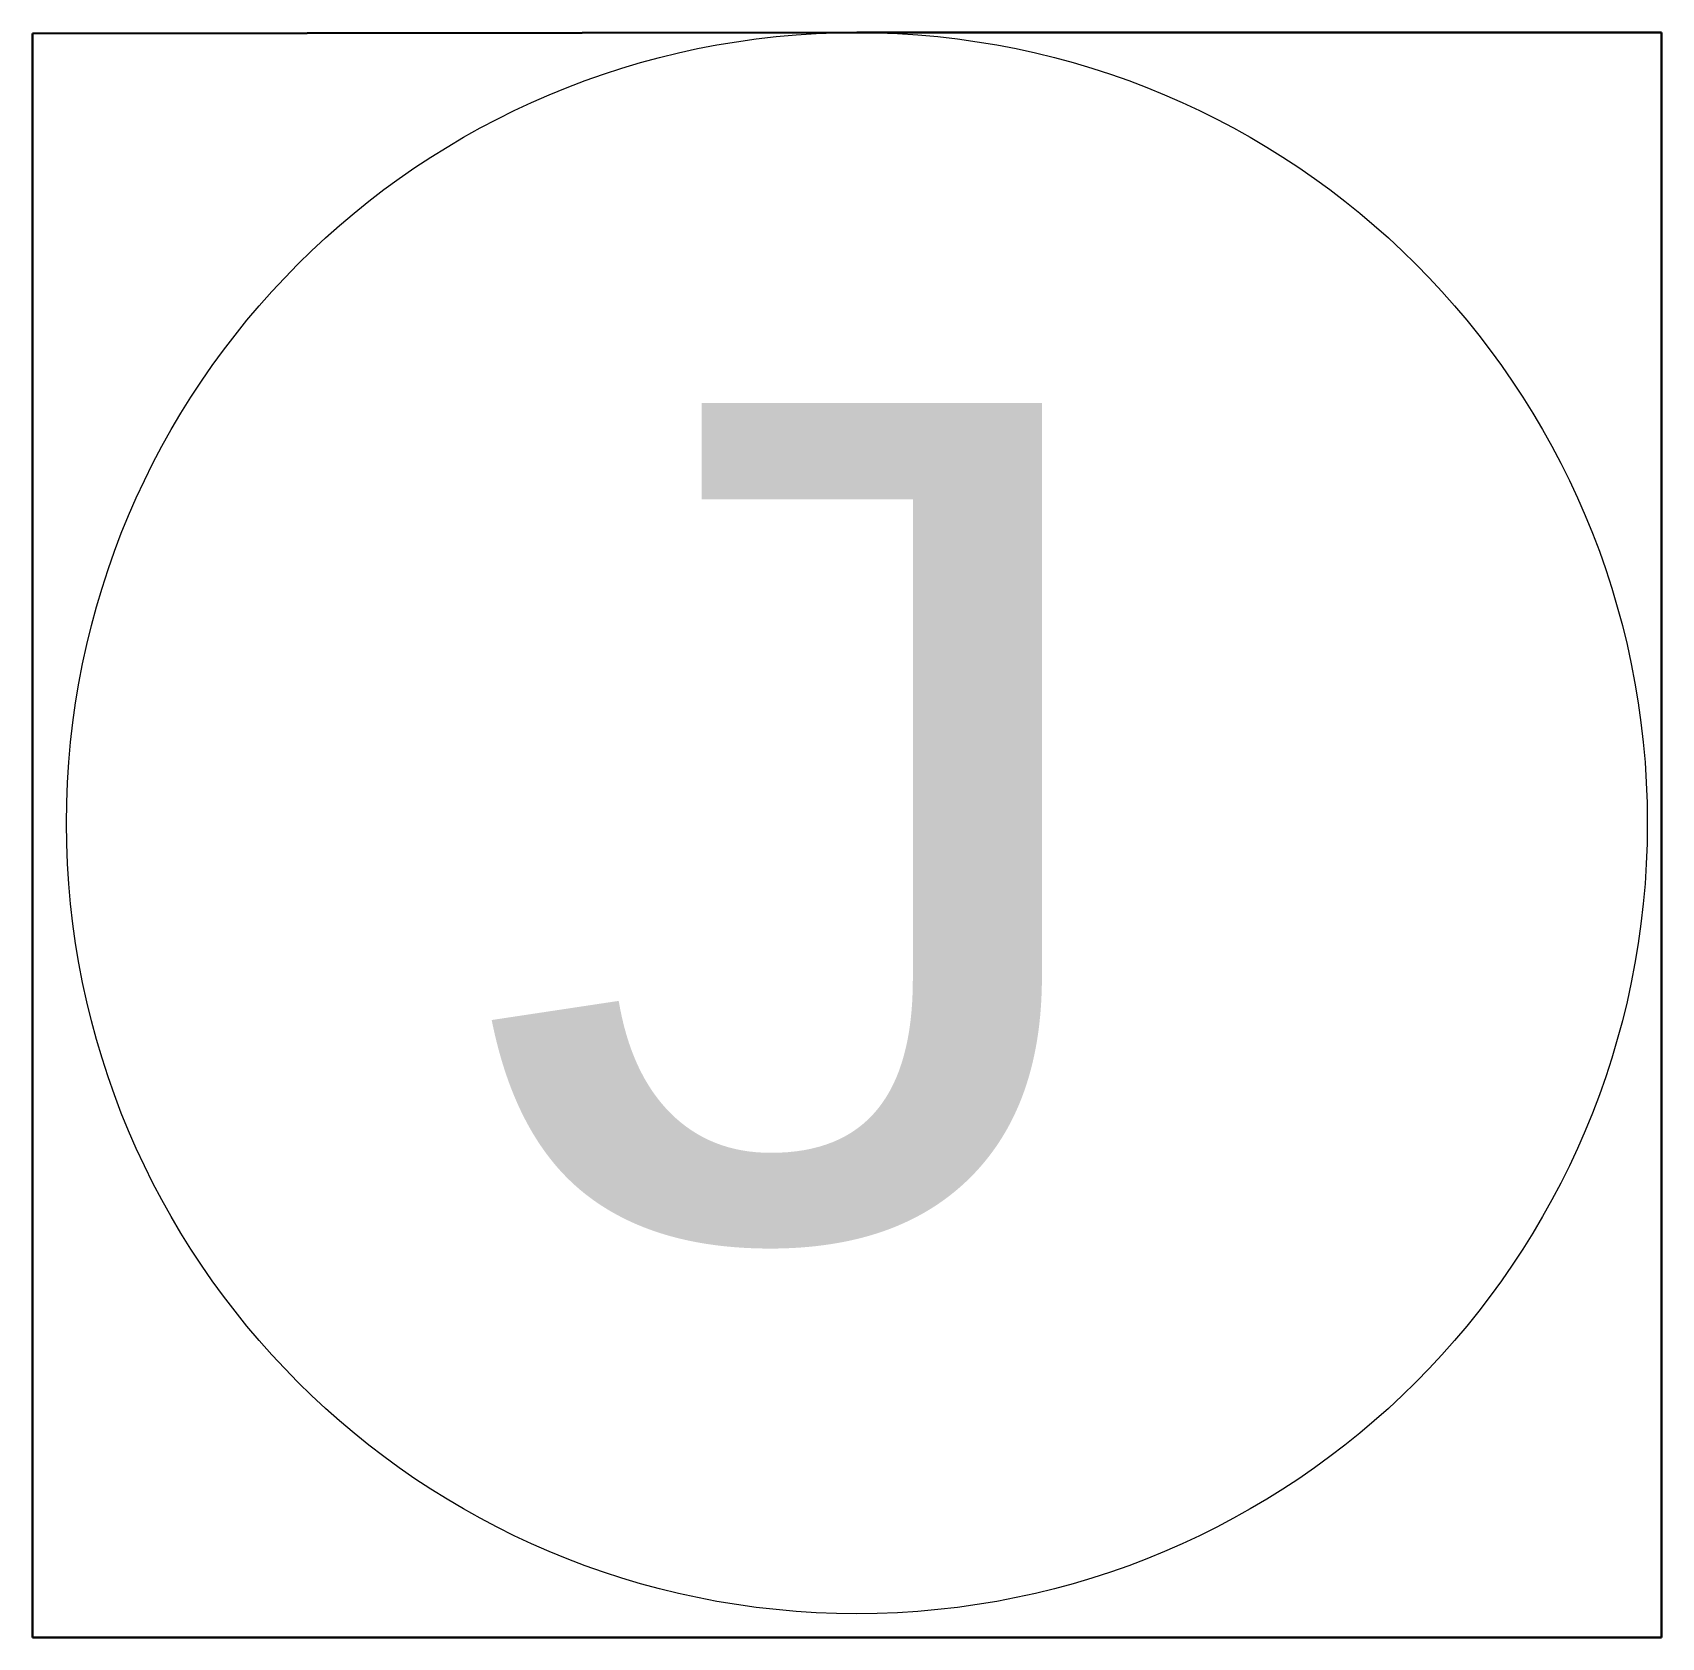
# Model space of a CAD drawing. Header units: inches. Extents: x 142.66 to 146.57, y -290.27 to -286.42.
import ezdxf

# ---------------------------------------------------------------- set-up
doc = ezdxf.new("R2010")
doc.units = ezdxf.units.IN
doc.header["$MEASUREMENT"] = 0
doc.layers.add('E201-Electrical-2nd-floor', color=6, linetype='Continuous', lineweight=9)
doc.styles.add('Reg', font='Courier New.ttf', dxfattribs={"height": 2})

msp = doc.modelspace()

# ---------------------------------------------------------------- linework, layer by layer
at = {"layer": 'E201-Electrical-2nd-floor', "lineweight": 30}
for p, q in [((142.6563, -286.4213), (144.6353, -286.4191)), ((142.6563, -290.2711), (142.6563, -286.4213)), ((144.6353, -286.4191), (146.5668, -286.4191)), ((146.5668, -286.4191), (146.5668, -290.2711)), ((146.5668, -290.2711), (142.6563, -290.2711))]:
    msp.add_line(p, q, dxfattribs=at)
at = {"layer": 'E201-Electrical-2nd-floor'}
msp.add_circle((144.6353, -288.3166), 1.8976, dxfattribs=at)

# ---------------------------------------------------------------- texts
at = {"layer": 'E201-Electrical-2nd-floor', "lineweight": 5, "style": 'Reg'}
msp.add_text('J', height=2, dxfattribs=at).set_placement((143.4715, -289.3081))

doc.saveas('drawing.dxf')
